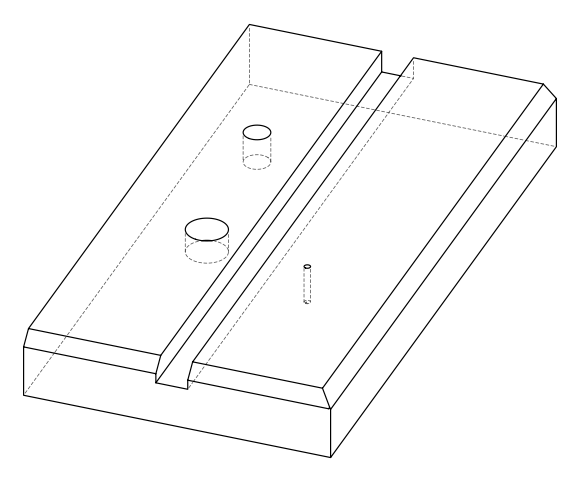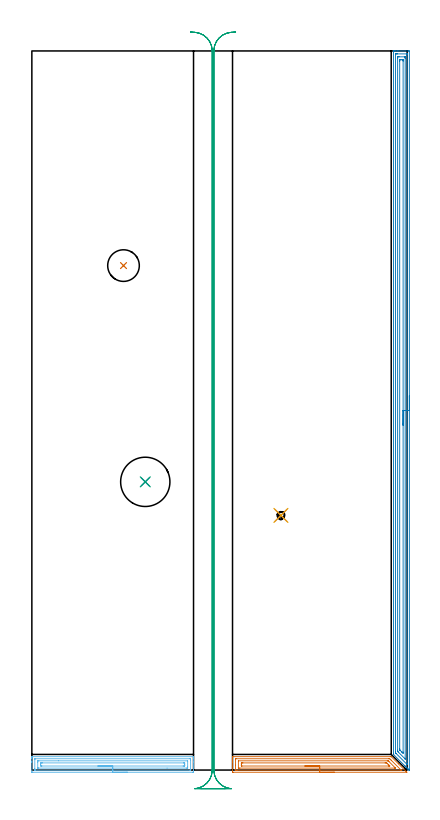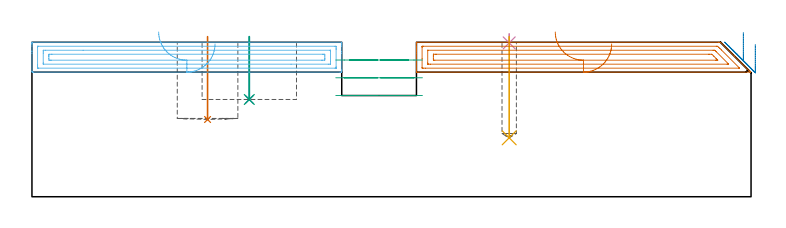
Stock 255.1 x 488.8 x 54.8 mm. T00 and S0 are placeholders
(PLAN: 9 operations, 5 tool changes, 30.4 min)
(1 INDEXABLE_INSERT_DRILL_BLIND_HOLE_FROM_SOLID | STEP1POCKET | NXT0302_014 | 0.12 min | 9838 mm3)
(2 INDEXABLE_INSERT_DRILL_BLIND_HOLE_FROM_SOLID_1 | STEP1POCKET_2 | NXT0302_014 | 0.09 min | 7265 mm3)
(3 DRILL_TO_ENLARGE_BLIND_HOLE | STEP1POCKET_2 | UGT0301_383 | 0.09 min | 10611 mm3)
(4 SPOT_DRILL | STEP1POCKET_1 | NXT0321_9005460120000 | 0.03 min | 0 mm3)
(5 DRILL_BLIND_HOLE_INTO_CENTER | STEP1POCKET_1 | UGT0301_175 | 0.15 min | 656 mm3)
(6 AREA_MILL | FG_CHAMFER_SURFACE | UGT0205_001 | 3.76 min | 6517 mm3)
(7 AREA_MILL_1 | FG_CHAMFER_SURFACE_1 | UGT0205_001 | 3.88 min | 7007 mm3)
(8 AREA_MILL_2 | FG_CHAMFER_SURFACE_2 | UGT0205_001 | 15.74 min | 28101 mm3)
(9 MILL_RECTANGULAR_SLOT | SLOT_RECTANGULAR | UGT0201_109 | Follow Part, ap 6.35, ae 75% | 6.54 min | 244135 mm3)
(TOOL NXT0302_014 | Index. Insert Drill 21.5mm [880-D2150L25-03] | D21.5 PA176 FL65 Z2)
(TOOL UGT0301_383 | Twist Drill Flat Bottom 33.5 mm | D33.5 PA180 FL175 Z2)
(TOOL NXT0321_9005460120000 | NC Spot Drill, 142deg, 12mm, Carbide, Uncoated | D12 PA142 FL30 Z2)
(TOOL UGT0301_175 | Twist Drill 5.1 mm | D5.1 PA118 FL50 Z2)
(TOOL UGT0205_001 | Chamfer Mill 20 x 3 x 45 deg. | D20 FL50 Z2)
(TOOL UGT0201_109 | End Mill 25.4 mm | D25.4 FL25 Z2)
(OP 1 INDEXABLE_INSERT_DRILL_BLIND_HOLE_FROM_SOLID)
G17 G21 G94 G90
T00 M6
G54
G17 G0 G90 X62.3 Y342.9 S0 M3
G43 Z64.8 H1
G94 G81 G98 Z27.4 F250. R56.8
G80
M5
M2
(OP 2 INDEXABLE_INSERT_DRILL_BLIND_HOLE_FROM_SOLID_1)
G17 G21 G94 G90
T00 M6
G54
G17 G0 G90 X77.1 Y195.9 S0 M3
G43 Z64.8 H1
G94 G81 G98 Z34.5 F250. R56.8
G80
M5
M2
(OP 3 DRILL_TO_ENLARGE_BLIND_HOLE)
G17 G21 G94 G90
T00 M6
G54
G17 G0 G90 X77.1 Y195.9 S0 M3
G43 Z64.8 H0
G94 G81 G98 Z34.5 F250. R56.8
G80
M5
M2
(OP 4 SPOT_DRILL)
G17 G21 G94 G90
T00 M6
G54
G17 G0 G90 X169.3 Y173.1 S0 M3
G43 Z64.8 H0
G94 G81 G98 Z54.58 F250. R57.8
G80
M5
M2
(OP 5 DRILL_BLIND_HOLE_INTO_CENTER)
G17 G21 G94 G90
T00 M6
G54
G17 G0 G90 X169.3 Y173.1 S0 M3
G43 Z64.8 H0
G94 G81 G98 Z20.9 F250. R56.8
G80
M5
M2
(OP 6 AREA_MILL)
G17 G21 G94 G90
T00 M6
G54
G17 G0 G90 X64.95 Y-1.5 S1061 M3
G43 Z64.8 H0
Z54.2
G94 G1 X64.912 Z53.328 F250.
X64.798 Z52.464
X64.609 Z51.612
X64.347 Z50.78
X64.013 Z49.974
X63.61 Z49.2
X63.142 Z48.464
X62.61 Z47.772
X62.021 Z47.129
X61.378 Z46.54
X60.686 Z46.008
X59.95 Z45.54
X59.176 Z45.137
X58.37 Z44.803
X57.538 Z44.541
X56.687 Z44.352
X55.822 Z44.238
X54.95 Z44.2
X0.588
X0.148 Y-1.495 Z44.203
X0.01 Y-1.491 Z44.206
X0. Y-1.348 Z44.349
Y5.122 Z50.817
Y5.723 Z51.42
Y6.004 Z51.701
Y7.767 Z53.461
Y8.329 Z54.028
Y8.648 Z54.347
X0.001 Y8.813 Z54.512
X0.01 Y9.094 Z54.793
X0.142 Y9.1 Z54.8
X109.758
X109.89 Y9.094 Z54.793
X109.9 Y8.812 Z54.511
Y8.328 Z54.027
Y7.767 Z53.461
Y5.723 Z51.42
Y5.122 Z50.817
Y-0.748 Z44.949
X109.897 Y-1.048 Z44.649
X109.891 Y-1.491 Z44.206
X109.764 Y-1.495 Z44.203
X109.312 Y-1.5 Z44.2
X54.95
Y-0.086 Z45.614
X2.37 Y-0.085 Z45.615
X2.287 Y-0.084 Z45.616
X2.014 Y-0.079 Z45.621
X2.009 Y0.009 Z45.709
X2.002 Y0.197 Z45.897
X2. Y0.715 Z46.415
Y1.081 Z46.781
X2.001 Y7.251 Z52.951
X2.005 Y7.617 Z53.317
X2.008 Y7.665 Z53.365
X2.013 Y7.68 Z53.38
X2.018 Y7.681 Z53.381
X2.067 Y7.684 Z53.384
X2.168 Y7.685 Z53.385
X2.37 Y7.686 Z53.386
X107.53 Y7.685 Z53.385
X107.613 Y7.684 Z53.384
X107.886 Y7.679 Z53.379
X107.891 Y7.591 Z53.291
X107.898 Y7.403 Z53.103
X107.899 Y6.885 Z52.585
X107.9 Y6.519 Z52.219
Y0.349 Z46.049
X107.896 Y-0.017 Z45.683
X107.892 Y-0.065 Z45.635
X107.888 Y-0.08 Z45.62
X107.882 Y-0.082 Z45.618
X107.833 Y-0.084 Z45.616
X107.732 Y-0.085 Z45.615
X107.53 Y-0.086 Z45.614
X54.95
Y1.328 Z47.028
X4.152 Y1.329 Z47.029
X4.062 Y1.33 Z47.03
X4.031 Y1.332 Z47.032
X4.018 Y1.334 Z47.034
X4.01 Y1.347 Z47.047
X4.005 Y1.446 Z47.146
X4.002 Y1.596 Z47.296
X4. Y1.747 Z47.447
Y5.273 Z50.973
X4.005 Y6.004 Z51.704
X4.009 Y6.146 Z51.846
X4.026 Y6.265 Z51.965
X4.152 Y6.266 Z51.966
X4.774 Y6.271 Z51.971
X18.141
X105.748
X105.838 Y6.27 Z51.97
X105.87 Y6.268 Z51.968
X105.882 Y6.265 Z51.965
X105.89 Y6.253 Z51.953
X105.895 Y6.154 Z51.854
X105.898 Y6.004 Z51.704
X105.9 Y5.853 Z51.553
Y2.327 Z48.027
X105.895 Y1.596 Z47.296
X105.891 Y1.454 Z47.154
X105.874 Y1.335 Z47.035
X105.748 Y1.334 Z47.034
X105.126 Y1.329 Z47.029
X91.915 Y1.328 Z47.028
X54.95
Y2.743 Z48.443
X6.826 Y2.744 Z48.444
X6.556 Y2.745 Z48.445
X6.105 Y2.75 Z48.45
X6.01 Y2.765 Z48.465
X6. Y3.359 Z49.059
Y4.176 Z49.876
X6.001 Y4.241 Z49.941
X6.006 Y4.649 Z50.349
X6.01 Y4.847 Z50.547
X6.21 Y4.851 Z50.551
X6.826 Y4.856 Z50.556
X7.094 Y4.857 Z50.557
X103.074 Y4.856 Z50.556
X103.344 Y4.855 Z50.555
X103.795 Y4.85 Z50.55
X103.89 Y4.835 Z50.535
X103.9 Y4.241 Z49.941
Y3.424 Z49.124
X103.899 Y3.359 Z49.059
X103.894 Y2.951 Z48.651
X103.89 Y2.753 Z48.453
X103.691 Y2.749 Z48.449
X103.074 Y2.744 Z48.444
X102.806 Y2.743 Z48.443
X54.95
X54.078 Z48.481
X53.214 Z48.595
X52.362 Z48.783
X51.53 Z49.046
X50.724 Z49.38
X49.95 Z49.782
X49.214 Z50.251
X48.522 Z50.782
X47.879 Z51.372
X47.29 Z52.015
X46.759 Z52.707
X46.29 Z53.443
X45.887 Z54.216
X45.553 Z55.022
X45.291 Z55.854
X45.102 Z56.706
X44.988 Z57.571
X44.95 Z58.443
G0 Z64.8
M5
M2
(OP 7 AREA_MILL_1)
G17 G21 G94 G90
T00 M6
G54
G17 G0 G90 X205.65 Y-1.5 S1061 M3
G43 Z64.8 H0
Z54.2
G94 G1 X205.612 Z53.328 F250.
X205.498 Z52.464
X205.309 Z51.612
X205.047 Z50.78
X204.713 Z49.974
X204.31 Z49.2
X203.842 Z48.464
X203.31 Z47.772
X202.721 Z47.129
X202.078 Z46.54
X201.386 Z46.009
X200.65 Z45.54
X199.876 Z45.137
X199.07 Z44.803
X198.238 Z44.541
X197.386 Z44.352
X196.522 Z44.238
X195.65 Z44.2
X136.96
X136.522 Y-1.495 Z44.203
X136.41 Y-1.491 Z44.205
X136.4 Y-1.374 Z44.323
Y5.122 Z50.816
Y5.774 Z51.472
Y6.004 Z51.701
Y6.656 Z52.353
Y6.885 Z52.581
Y7.344 Z53.043
X136.401 Y8.866 Z54.565
X136.41 Y9.094 Z54.792
X136.516 Y9.1 Z54.8
X243.669
X244.297 Y9.093 Z54.791
X244.311 Y9.089 Z54.789
X249.161 Y4.241 Z49.938
X254.45 Y-1.048 Z44.648
X254.636 Y-1.235 Z44.463
X254.763 Y-1.363 Z44.337
X254.88 Y-1.489 Z44.211
X254.887 Y-1.499 Z44.2
X195.65 Y-1.5
Y-0.086 Z45.614
X139.546
X138.739 Y-0.083 Z45.617
X138.652 Y-0.081 Z45.619
X138.41 Y-0.066 Z45.634
X138.407 Y0.002 Z45.702
X138.402 Y0.168 Z45.868
X138.4 Y3.254 Z48.954
X138.401 Y7.22 Z52.92
X138.407 Y7.557 Z53.257
X138.41 Y7.652 Z53.352
X138.419 Y7.679 Z53.379
X138.437 Y7.681 Z53.381
X138.537 Y7.683 Z53.383
X138.739 Y7.685 Z53.385
X138.821 Y7.686 Z53.386
X242.779 Y7.685 Z53.385
X242.862
X243.26 Y7.679 Z53.379
X243.669 Y7.279 Z52.979
X244.065 Y6.885 Z52.585
X244.558 Y6.393 Z52.093
X250.783 Y0.168 Z45.868
X250.946 Y0.001 Z45.701
X251.015 Y-0.072 Z45.628
X251.02 Y-0.081 Z45.619
X251.018 Y-0.082 Z45.618
X250.986 Y-0.084 Z45.616
X250.918 Y-0.085 Z45.615
X250.783 Y-0.086 Z45.614
X195.65
Y1.328 Z47.028
X141.407 Y1.329 Z47.029
X140.786 Y1.33 Z47.03
X140.517 Y1.333 Z47.033
X140.43 Y1.335 Z47.035
X140.41 Y1.344 Z47.044
X140.405 Y1.403 Z47.103
X140.402 Y1.48 Z47.18
X140.4 Y1.596 Z47.296
Y1.713 Z47.413
X140.401 Y6.119 Z51.819
X140.406 Y6.236 Z51.936
X140.41 Y6.265 Z51.965
X140.418 Y6.267 Z51.967
X140.45 Y6.27 Z51.97
X140.517 Y6.271 Z51.971
X241.621
X241.89 Y6.269 Z51.969
X242.16 Y6.264 Z51.964
X242.228 Y6.261 Z51.961
X242.266 Y6.227 Z51.927
X242.345 Y6.153 Z51.853
X242.497 Y6.004 Z51.704
X242.779 Y5.722 Z51.422
X246.903 Y1.596 Z47.296
X247.087 Y1.407 Z47.107
X247.15 Y1.339 Z47.039
Y1.335 Z47.035
X247.122 Y1.332 Z47.032
X247.057 Y1.33 Z47.03
X246.877 Y1.329 Z47.029
X246.607 Y1.328 Z47.028
X195.65
Y2.743 Z48.443
X142.917
X142.48 Y2.746 Z48.446
X142.434 Y2.748 Z48.448
X142.41 Y2.751 Z48.451
X142.408 Y2.785 Z48.485
X142.404 Y2.942 Z48.642
X142.4 Y3.256 Z48.956
Y3.359 Z49.059
Y4.137 Z49.837
Y4.241 Z49.941
X142.403 Y4.63 Z50.33
X142.408 Y4.824 Z50.524
X142.41 Y4.845 Z50.545
X142.423 Y4.85 Z50.55
X142.475 Y4.853 Z50.553
X142.565 Y4.856 Z50.556
X143.185 Y4.857 Z50.557
X143.452
X240.112
X240.381 Y4.856 Z50.556
X241.001 Y4.85 Z50.55
X241.199 Y4.84 Z50.54
X241.89 Y4.161 Z49.861
X242.692 Y3.359 Z49.059
X242.779 Y3.272 Z48.972
X243.106 Y2.939 Z48.639
X243.264 Y2.775 Z48.475
X243.288 Y2.748 Z48.448
X243.27 Y2.747 Z48.447
X243.224 Y2.745 Z48.445
X242.779 Y2.743 Z48.443
X242.512
X195.65
X194.778 Z48.481
X193.914 Z48.595
X193.062 Z48.783
X192.23 Z49.046
X191.424 Z49.38
X190.65 Z49.782
X189.914 Z50.251
X189.222 Z50.782
X188.579 Z51.372
X187.99 Z52.015
X187.458 Z52.707
X186.99 Z53.443
X186.587 Z54.216
X186.253 Z55.022
X185.991 Z55.854
X185.802 Z56.706
X185.688 Z57.571
X185.65 Z58.443
G0 Z64.8
M5
M2
(OP 8 AREA_MILL_2)
G17 G21 G94 G90
T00 M6
G54
G17 G0 G90 X256.6 Y254.403 S1061 M3
G43 Z64.8 H0
Z54.
G94 G1 Y254.365 Z53.128 F250.
Y254.252 Z52.264
Y254.063 Z51.412
Y253.8 Z50.58
Y253.467 Z49.774
Y253.064 Z49.
Y252.595 Z48.264
Y252.064 Z47.572
Y251.474 Z46.929
Y250.831 Z46.34
Y250.139 Z45.808
Y249.403 Z45.34
Y248.63 Z44.937
Y247.824 Z44.603
Y246.992 Z44.341
Y246.14 Z44.152
Y245.275 Z44.038
Y244.403 Z44.
Y0.126
X256.597 Y0.066 Z44.003
X256.59 Y0.011 Z44.005
X256.579 Y0.004 Z44.015
X256.545 Y0.001 Z44.048
X256.406 Y0. Z44.182
X256.395 Y0.006 Z44.193
X256.383 Y0.012 Z44.206
X256.232 Y0.167 Z44.365
X256.076 Y0.321 Z44.519
X255.923 Y0.476 Z44.675
X255.786 Y0.613 Z44.812
X255.633 Y0.765 Z44.962
X255.482 Y0.916 Z45.115
X255.339 Y1.06 Z45.258
X255.19 Y1.208 Z45.406
X255.042 Y1.357 Z45.555
X254.893 Y1.506 Z45.705
X254.746 Y1.651 Z45.849
X254.602 Y1.797 Z45.996
X254.446 Y1.953 Z46.151
X254.303 Y2.095 Z46.293
X254.162 Y2.237 Z46.436
X254. Y2.399 Z46.598
X253.86 Y2.538 Z46.736
X253.722 Y2.677 Z46.876
X253.553 Y2.846 Z47.044
X253.416 Y2.982 Z47.179
X245.963 Y10.436 Z54.635
X245.872 Y10.532 Z54.726
X245.804 Y10.605 Z54.79
X245.8 Y11.329 Z54.8
Y488.634
X245.803 Y488.79 Z54.788
X245.828 Y488.792 Z54.763
X246.191 Y488.8 Z54.409
X246.549 Z54.051
X247.21 Z53.385
X248.427 Z52.169
X248.983 Z51.611
X256.076 Z44.521
X256.357 Y488.797 Z44.24
X256.592 Y488.79 Z44.006
X256.599 Y488.553 Z43.999
X256.6 Y244.403 Z44.
X255.186 Z45.414
Y4.189
X255.183 Y3.745 Z45.417
X255.181 Y3.692 Z45.419
X255.179 Y3.682 Z45.421
X255.163 Y3.696 Z45.437
X255.096 Y3.756 Z45.504
X255.035 Y3.815 Z45.565
X254.665 Y4.185 Z45.935
X247.521 Y11.329 Z53.079
X247.328 Y11.525 Z53.272
X247.259 Y11.599 Z53.341
X247.222 Y11.64 Z53.378
X247.22 Y11.664 Z53.38
X247.218 Y11.774 Z53.382
X247.214 Y12.218 Z53.386
Y486.397
X247.216 Y486.623 Z53.384
X247.219 Y486.734 Z53.381
X247.221 Y486.781 Z53.379
X247.305 Y486.79 Z53.295
X247.703 Y486.798 Z52.897
X248.097 Y486.799 Z52.503
X248.587 Y486.8 Z52.013
X254.795 Y486.799 Z45.805
X255.047 Y486.794 Z45.553
X255.15 Y486.79 Z45.45
X255.179 Y486.78 Z45.421
X255.181 Y486.733 Z45.419
X255.184 Y486.624 Z45.416
X255.186 Y486.405 Z45.414
Y244.403
X253.771 Z46.829
Y7.598
X253.77 Y7.576 Z46.83
X253.768 Y7.555 Z46.832
X253.767 Y7.548 Z46.833
X253.756 Y7.555 Z46.844
X253.544 Y7.757 Z47.056
X248.983 Y12.316 Z51.617
X248.786 Y12.517 Z51.814
X248.688 Y12.619 Z51.912
X248.642 Y12.669 Z51.958
X248.635 Y12.758 Z51.965
X248.632 Y13.115 Z51.968
X248.629 Y13.472 Z51.971
Y483.722
X248.63 Y484.078 Z51.97
X248.634 Y484.615 Z51.966
X248.636 Y484.784 Z51.964
X248.805 Y484.795 Z51.795
X248.983 Y484.798 Z51.617
X249.687 Y484.8 Z50.913
X253.233 Z47.367
X253.416 Y484.799 Z47.184
X253.6 Y484.797 Z47.
X253.722 Y484.793 Z46.878
X253.762 Y484.79 Z46.838
X253.765 Y484.775 Z46.835
X253.768 Y484.734 Z46.832
X253.77 Y484.615 Z46.83
X253.771 Y484.258 Z46.829
X253.772 Y483.722 Z46.828
X253.771 Y244.403 Z46.829
X252.357 Z48.243
Y12.222
X252.353 Y11.507 Z48.247
X252.351 Y11.419 Z48.249
X251.986 Y11.77 Z48.614
X251.759 Y11.992 Z48.841
X251.643 Y12.106 Z48.957
X251.527 Y12.222 Z49.073
X250.509 Y13.241 Z50.091
X250.256 Y13.499 Z50.344
X250.084 Y13.677 Z50.516
X250.049 Y13.727 Z50.551
X250.047 Y13.745 Z50.553
X250.044 Y13.833 Z50.556
X250.043 Y14.008 Z50.557
Y14.727
Y481.936
X250.045 Y482.653 Z50.555
X250.048 Y482.757 Z50.552
X250.049 Y482.782 Z50.551
X250.062 Y482.79 Z50.538
X250.114 Y482.793 Z50.486
X250.328 Y482.797 Z50.272
X250.757 Y482.8 Z49.843
X251.643 Z48.957
X252.081 Y482.798 Z48.519
X252.285 Y482.795 Z48.315
X252.335 Y482.79 Z48.265
X252.351 Y482.787 Z48.249
X252.352 Y482.771 Z48.248
X252.355 Y482.704 Z48.245
X252.357 Y482.11 Z48.243
Y481.936
Y244.403
Y243.532 Z48.281
Y242.667 Z48.395
Y241.815 Z48.583
Y240.983 Z48.846
Y240.177 Z49.18
Y239.403 Z49.582
Y238.668 Z50.051
Y237.976 Z50.582
Y237.332 Z51.172
Y236.743 Z51.815
Y236.212 Z52.507
Y235.743 Z53.243
Y235.34 Z54.017
Y235.007 Z54.823
Y234.744 Z55.655
Y234.555 Z56.506
Y234.441 Z57.371
Y234.403 Z58.243
G0 Z64.8
M5
M2
(OP 9 MILL_RECTANGULAR_SLOT)
G17 G21 G94 G90
T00 M6
G54
G17 G0 G90 X107.78 Y501.676 S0 M3
G43 Z64.8 H0
Z48.5
G94 G1 X110.773 Y501.47 F250.
G2 X122.6 Y488.8 R12.7 F500.
G1 Y0.
G2 X112.791 Y-12.367 R12.7
G1 X112.784 Y-12.396
G3 X115.547 Y-12.7 R12.7
G1 X130.753
G3 X133.516 Y-12.396 R12.7
G1 X133.509 Y-12.367
G2 X123.7 Y0. R12.7
G1 Y488.8
G2 X135.527 Y501.47 R12.7
G1 X138.52 Y501.676 F250.
G0 X107.78 Z42.2
G1 X110.773 Y501.47
G2 X122.6 Y488.8 R12.7 F500.
G1 Y0.
G2 X110.772 Y-12.67 R12.7
G1 Y-12.7
X135.528
Y-12.67
G2 X123.7 Y0. R12.7
G1 Y488.8
G2 X135.527 Y501.47 R12.7
G1 X138.52 Y501.676 F250.
G0 X107.78 Z35.9
G1 X110.773 Y501.47
G2 X122.6 Y488.8 R12.7 F500.
G1 Y0.
G2 X110.772 Y-12.67 R12.7
G1 Y-12.7
X135.528
Y-12.67
G2 X123.7 Y0. R12.7
G1 Y488.8
G2 X135.527 Y501.47 R12.7
G1 X138.52 Y501.676 F250.
G0 Z64.8
M5
M2
